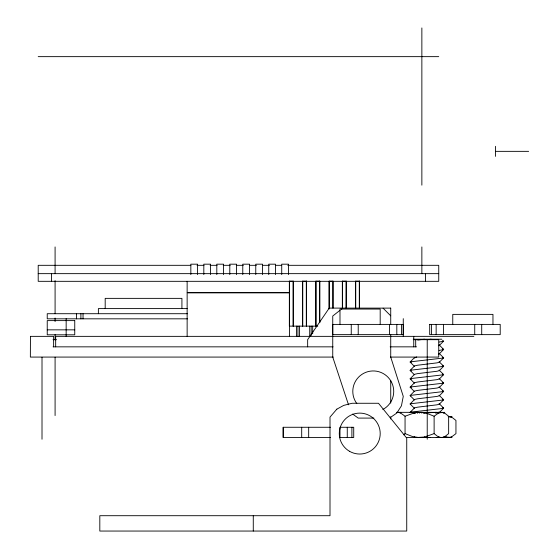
<?xml version="1.0" encoding="UTF-8"?>
<svg xmlns="http://www.w3.org/2000/svg" width="559" height="559" viewBox="0 0 559 559"><rect width="100%" height="100%" fill="white"/><g stroke="black" fill="none" stroke-linecap="round" stroke-linejoin="round"><path stroke-width="0.84" d="M330.425 437.508L283.203 437.508L283.203 427.272L330.425 427.279M301.699 437.508L301.699 427.279M308.673 437.508L308.673 427.279M339.991 437.508L339.991 427.279L353.721 427.279L353.721 437.508L339.481 437.508M347.265 437.508L347.265 427.279M351.248 334.631L351.248 324.402M351.891 437.508L351.891 427.279M358.221 334.631L358.221 324.402M389.539 334.631L389.539 324.402M396.813 334.631L396.813 324.402M401.439 334.631L401.439 324.402M431.52 334.631L431.52 324.402M436.146 334.631L436.146 324.402M443.42 334.631L443.42 324.402M452.762 324.402L452.762 314.382L492.961 314.382L492.961 324.402M474.731 334.631L474.731 324.402M481.711 334.631L481.711 324.402M425.818 412.339L425.811 412.877L425.658 412.339M424.861 412.891L424.623 412.339L424.602 412.835L420.599 412.36M417.706 412.339L417.629 413.171L417.531 412.339M421.64 412.339L421.556 413.031L421.814 412.339M427.712 412.339L427.335 412.815L436.139 412.339L436.593 412.94L435.23 412.339L435.566 413.087L435.147 412.339M403.759 434.818L405.058 433.616L405.058 416.231L414.45 412.856L414.554 412.339L414.568 412.835L418.572 412.36L416.553 412.339M424.721 436.984L424.623 437.508L424.602 437.005L434.119 433.616L434.119 416.231L438.815 412.856L444.754 412.339M419.76 412.339L419.585 413.101L419.585 412.339M423.673 412.339L423.526 412.961L423.841 412.339M429.501 412.339L429.123 412.745M431.171 412.339L430.814 412.675M414.31 412.891L414.554 412.339M434.119 433.616L437.739 436.474L440.869 437.487L439.709 437.508L442.889 437.327L445.027 436.474L446.187 437.033L445.726 437.529L446.04 436.97M398.301 412.36L400.3 412.835L400.747 412.339L400.426 412.891L398.315 412.339L399.468 412.339M438.34 437.355L438.745 436.956M416.707 356.991L414.408 357.998M439.081 353.302L443.671 357.83L439.374 362.19L437.068 362.861L417.72 365.209L414.701 365.879L414.408 366.39L410.11 362.022L414.408 357.662M439.081 361.687L443.671 366.222L439.374 370.582L437.068 371.253L417.72 373.601L414.701 374.271L414.408 374.775L410.11 370.414L414.408 366.047M439.081 370.079L443.671 374.607L439.374 378.967L437.068 379.638L417.72 381.993L414.701 382.663L414.408 383.167L410.11 378.799L414.408 374.439M438.591 345.748L439.472 345.245L439.081 344.91M439.081 378.464L443.671 382.999L439.374 387.359L437.068 388.03L417.72 390.378L414.701 391.048L414.408 391.552L410.11 387.191L414.408 382.831M438.591 354.14L439.374 353.47M439.081 386.856L443.671 391.384L439.374 395.751L437.068 396.422L417.72 398.77L414.701 399.44L414.408 399.944L410.11 395.583L414.408 391.216M439.081 395.248L443.671 399.776L439.374 404.136L437.068 404.807L417.72 407.155L414.701 407.832L414.408 408.336L410.11 403.968L414.408 399.608M439.374 404.136L439.081 403.633M439.081 412.696L439.472 412.36L439.081 412.025M400.747 412.339L400.356 412.856L405.058 416.231M438.424 437.508L438.815 436.984M445.726 437.529L446.117 437.005L452.056 437.529M439.374 345.413L443.671 341.053L442.49 340.55M439.374 353.805L443.671 349.438L439.374 345.078M414.408 408L410.11 412.36A16.707 0.657 0.5 0 0 410.816 412.528M439.374 412.528L443.671 408.168L439.374 403.801M451.253 437.005L450.764 437.529L455.948 433.637L455.948 420.445L452.329 417.587L448.185 416.574L452.056 416.553M443.888 437.005L443.462 437.508L443.951 436.984M340.026 310.266L332.745 316.031L332.745 357.075L348.523 404.814M341.353 309.218L342.674 308.17M390.196 417.629L396.813 413.045L401.439 405.806L403.263 396.387L390.727 357.075L390.727 334.562M445.027 436.474L448.646 433.616L448.646 416.231L445.027 413.374L441.889 412.36L396.429 412.339M443.539 341.221L439.122 342.059M410.243 361.855L443.539 357.998M443.539 349.606L439.122 350.444M410.243 370.247L443.539 366.39M410.243 378.632L443.539 374.775M410.243 387.024L443.539 383.167M410.243 395.416L443.539 391.552M410.243 403.801L443.539 399.944M410.243 412.193L443.539 408.336M451.183 437.033L449.191 437.508L406.456 437.508M436.893 412.339L437.404 412.787L438.459 412.339L438.878 412.835L440.876 412.36L439.709 412.339M414.45 412.856L418.565 412.36M424.602 437.005L416.553 437.508M417.72 340.047L424.533 339.208M429.927 437.529L427.908 437.508L429.305 437.39M427.908 437.508L429.235 437.397M413.87 413.318L415.148 413.269M442.742 412.339L441.889 412.36L443.888 412.835L443.462 412.339L444.021 412.891M450.044 416.553L449.191 416.574L450.191 416.734M447.011 437.529L448.185 437.508M422.618 412.339L420.606 412.36L426.873 413.374L434.119 416.231M423.855 437.529L425.874 437.508L424.477 437.39M436.244 437.508L436.977 437.508M38.208 56.648L438.745 56.648M495.533 151.349L528.639 151.349M190.919 265.315L38.208 265.315L38.208 281.324L438.745 281.324L438.745 265.315L287.78 265.315M197.027 265.315L204.007 265.315M210.114 265.315L217.095 265.315M223.202 265.315L230.182 265.315M236.296 265.315L243.277 265.315M249.384 265.315L256.364 265.315M262.471 265.315L269.452 265.315M275.559 265.315L281.673 265.315M38.208 273.651L438.745 273.651M390.727 308.121L329.216 308.1L307.653 339.655L307.653 346.846M187.202 308.596L98.384 308.596L98.384 313.711M187.572 313.711L47.235 313.711L47.235 318.826L187.572 318.826M317.819 326.128L289.345 326.128L289.345 281.163L293.3 281.163L293.3 326.128M47.235 329.845L74.752 329.845M30.361 336.357L53.629 336.357L53.629 346.846M473.857 336.357L55.669 336.357L55.669 346.846M413.241 339.208L441.869 339.208M53.028 339.683L56.515 339.683M413.387 339.683L438.745 339.683L438.745 357.075L390.406 357.075M53.056 346.846L333.087 346.846M390.168 346.846L416.511 346.846M333.311 357.075L30.361 357.075L30.445 336.357M373.88 418.09L358.221 418.09L352.638 414.058M420.599 437.487L422.618 437.508M449.198 437.508L450.044 437.529M424.547 437.397L425.874 437.508M430.032 339.208L434.036 339.544M418.565 437.487L412.297 436.474L405.058 433.616M442.49 348.935L443.539 349.27M442.49 357.327L443.539 357.662M442.49 365.712L443.539 366.047M411.291 362.525L410.243 362.19M442.49 374.104L443.539 374.439M411.291 370.917L410.243 370.582M442.49 382.496L443.539 382.831M411.291 379.302L410.243 378.967M442.49 390.881L443.539 391.216M411.291 387.694L410.243 387.359M442.49 399.273L443.539 399.608M442.49 407.665L443.539 408M410.243 395.751L410.641 395.919M410.243 404.136L410.641 404.304M451.33 417.112L450.764 416.553L451.253 417.07M383.069 308.17L390.727 315.828M443.462 412.339L443.951 412.856M436.977 412.339L437.404 412.787M438.815 412.856L438.424 412.339L438.745 412.891M436.209 412.339L436.593 412.94M414.31 436.956L414.554 437.508L414.45 436.984M424.623 412.339L424.721 412.856M495.533 146.318L495.533 156.38M427.223 339.683L427.223 439.227M425.441 273.651L425.441 281.324M421.863 27.95L421.863 185.148M421.863 246.945L421.863 273.651M415.693 339.683L415.693 346.846M413.751 336.357L413.751 346.846M403.263 318.658L403.263 336.357M390.727 308.1L390.727 324.458M390.727 380.539L390.727 403.137M390.727 417.042L390.727 418.782M390.524 417.098L390.524 418.838M380.19 324.402L380.19 309.057L339.991 309.057L339.991 324.402M359.549 307.967L359.549 281.163L355.587 281.163L355.587 307.967M359.395 281.163L359.395 307.967M359.325 281.163L359.325 307.967M355.741 281.163L355.741 307.967M346.3 307.967L346.3 281.163L342.339 281.163L342.339 307.967M346.147 281.163L346.07 307.967M342.492 281.163L342.492 307.967M333.052 307.967L333.052 281.163L329.09 281.163L329.09 308.834M332.898 281.163L332.898 307.967M329.244 281.163L329.244 308.834M319.797 322.669L319.797 281.163L315.842 281.163L315.842 326.128M319.65 281.163L319.65 322.669M319.573 281.163L319.573 321.802M315.989 281.163L315.996 326.128M312.684 326.128L312.684 333.8M311.195 326.128L311.195 335.505M309.714 326.128L309.714 336.357M306.549 326.128L306.549 281.163L302.594 281.163L302.594 326.128M306.402 281.163L306.402 326.128M306.325 281.163L306.325 326.128M302.747 281.163L302.747 326.128M299.435 326.128L299.435 336.357M297.947 326.128L297.947 336.357M296.466 326.128L296.466 336.357M293.147 281.163L293.147 326.128M289.499 281.163L289.499 326.128M289.45 281.324L289.45 292.581L187.139 292.581L187.139 281.324M289.45 336.357L289.45 292.874L187.139 292.874L187.139 336.357M288.479 274.581L288.479 264.183L281.729 264.183L281.729 274.581M283.203 427.279L283.203 437.508M275.496 274.581L275.496 264.183L268.746 264.183L268.746 274.581M262.513 274.581L262.513 264.183L255.763 264.183L255.763 274.581M253.276 515.705L253.276 531.05M249.531 274.581L249.531 264.183L242.774 264.183L242.774 274.581M236.541 274.581L236.541 264.183L229.791 264.183L229.791 274.581M223.558 274.581L223.558 264.183L216.808 264.183L216.808 274.581M210.575 274.581L210.575 264.183L203.818 264.183L203.818 274.581M197.586 274.581L197.586 264.183L190.836 264.183L190.836 274.581M181.92 308.596L181.92 298.366L105.19 298.366L105.19 308.596M83.039 313.711L83.039 318.826M80.901 313.711L80.901 318.826M76.527 313.711L76.527 318.826M66.158 318.658L66.158 336.357M55.089 246.945L55.089 273.651M55.089 280.618L55.089 313.697M55.089 318.05L55.089 321.53M55.089 334.589L55.089 339.816M55.089 357.222L55.089 415.554M51.505 273.651L51.505 281.324M42.009 357.278L42.009 439.227M356.817 403.584A20.459 20.459 0 0 1 361.918 374.376A20.459 20.459 0 0 1 390.839 380.938A20.459 20.459 0 0 1 382.838 409.495M332.745 324.402L332.745 334.631L403.263 334.631L403.263 324.402L332.745 324.402M429.689 324.402L429.689 334.631L500.207 334.631L500.207 324.402L429.689 324.402M336.839 409.153L330.006 417.105L330.006 515.705L99.816 515.705L99.816 531.05L406.735 531.05L406.735 438.137L378.499 403.27L352.093 403.27L343.708 405.401L336.839 409.153M74.752 320.614L47.235 320.614L47.235 334.806L74.752 334.806L74.752 320.614M442.742 437.508L441.889 437.487L442.742 437.508M349.515 451.295A20.459 20.459 0 0 0 380.204 433.574A20.459 20.459 0 0 0 349.515 415.854A20.459 20.459 0 0 0 349.515 451.295"/></g></svg>
